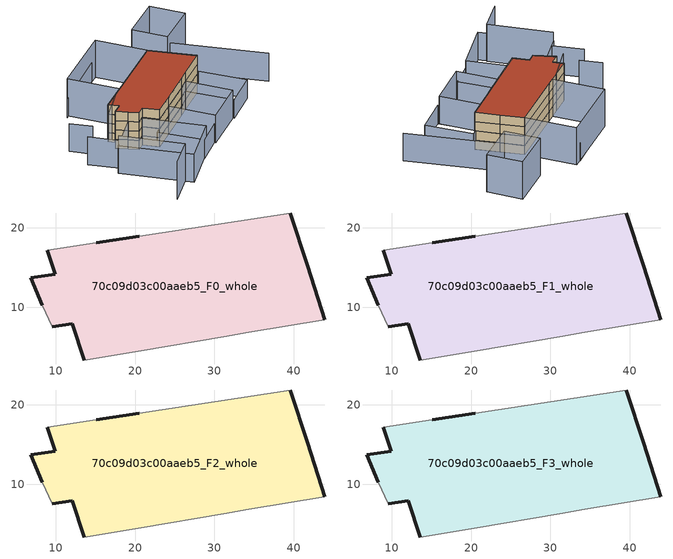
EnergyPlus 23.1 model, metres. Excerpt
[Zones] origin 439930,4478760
70c09d03c00aaeb5_F0_whole
 floor ground (EU_floor_Construction): 43.91,8.45 41.73,15.17 39.56,21.89 20.54,18.97 15.14,18.13 8.97,17.18 9.94,14.15 6.86,13.71 8.34,10.29 9.55,7.53 12.09,7.95 13.58,3.37 20.78,4.55 31.2,6.31 34.34,6.86 z0
 wall outside (EU_wall_Construction): 13.58,3.37 12.09,7.95 9.55,7.53 / 8.34,10.29 6.86,13.71 9.94,14.15 8.97,17.18 / 15.14,18.13 20.54,18.97 / 39.56,21.89 41.73,15.17 43.91,8.45 z0:3
 wall adiabatic (EU_wall_Construction): 9.55,7.53 8.34,10.29 / 8.97,17.18 15.14,18.13 / 20.54,18.97 39.56,21.89 / 43.91,8.45 34.34,6.86 31.2,6.31 20.78,4.55 13.58,3.37 z0:3
70c09d03c00aaeb5_F1_whole
 floor to 70c09d03c00aaeb5_F0_whole (EU_floor_Construction): 43.9,8.45 41.73,15.17 39.56,21.89 20.54,18.97 15.14,18.13 8.97,17.18 9.94,14.15 6.86,13.71 8.34,10.29 9.55,7.53 12.09,7.95 13.57,3.37 20.77,4.55 31.2,6.31 34.34,6.86 z3
 wall outside (EU_wall_Construction): 13.58,3.37 12.09,7.95 9.55,7.53 / 8.34,10.29 6.86,13.71 9.94,14.15 8.97,17.18 / 15.14,18.13 20.54,18.97 / 39.56,21.89 41.73,15.17 43.91,8.45 z3:6
 wall adiabatic (EU_wall_Construction): 9.55,7.53 8.34,10.29 / 8.97,17.18 15.14,18.13 / 20.54,18.97 39.56,21.89 / 43.91,8.45 34.34,6.86 31.2,6.31 20.78,4.55 13.58,3.37 z3:6
70c09d03c00aaeb5_F2_whole
 floor to 70c09d03c00aaeb5_F1_whole (EU_floor_Construction): 43.9,8.45 41.73,15.17 39.56,21.89 20.54,18.97 15.14,18.13 8.97,17.18 9.94,14.15 6.86,13.71 8.34,10.29 9.55,7.53 12.09,7.95 13.57,3.37 20.77,4.55 31.2,6.31 34.34,6.86 z6
 wall outside (EU_wall_Construction): 13.58,3.37 12.09,7.95 9.55,7.53 / 8.34,10.29 6.86,13.71 9.94,14.15 8.97,17.18 / 15.14,18.13 20.54,18.97 / 39.56,21.89 41.73,15.17 43.91,8.45 z6:9
 wall adiabatic (EU_wall_Construction): 9.55,7.53 8.34,10.29 / 8.97,17.18 15.14,18.13 / 20.54,18.97 39.56,21.89 / 43.91,8.45 34.34,6.86 31.2,6.31 20.78,4.55 13.58,3.37 z6:9
70c09d03c00aaeb5_F3_whole
 floor to 70c09d03c00aaeb5_F2_whole (EU_floor_Construction): 43.9,8.45 41.73,15.17 39.56,21.89 20.54,18.97 15.14,18.13 8.97,17.18 9.94,14.15 6.86,13.71 8.34,10.29 9.55,7.53 12.09,7.95 13.57,3.37 20.77,4.55 31.2,6.31 34.34,6.86 z9
 wall outside (EU_wall_Construction): 13.58,3.37 12.09,7.95 9.55,7.53 / 8.34,10.29 6.86,13.71 9.94,14.15 8.97,17.18 / 15.14,18.13 20.54,18.97 / 39.56,21.89 41.73,15.17 43.91,8.45 z9:12
 wall adiabatic (EU_wall_Construction): 9.55,7.53 8.34,10.29 / 8.97,17.18 15.14,18.13 / 20.54,18.97 39.56,21.89 / 43.91,8.45 34.34,6.86 31.2,6.31 20.78,4.55 13.58,3.37 z9:12
 roof outside (EU_roof_Construction): 39.56,21.89 41.73,15.17 43.91,8.45 34.34,6.86 31.2,6.31 20.78,4.55 13.58,3.37 12.09,7.95 9.55,7.53 8.34,10.29 6.86,13.71 9.94,14.15 8.97,17.18 15.14,18.13 20.54,18.97 z12
shading: 58.92,-5.85 50.31,20.8 / -4.4,16.12 -1.67,7.23 / -0.76,24.02 1.17,17.64 / 20.78,4.55 34.61,6.89 / 34.61,6.89 36.91,-6.74 / 36.91,-6.74 23.07,-9.08 / 23.07,-9.08 20.78,4.55 / -4.25,6.44 10.71,11.02 / 10.71,11.02 16.98,-9.49 / 16.98,-9.49 2.02,-14.07 / 2.02,-14.07 -4.25,6.44 z0:9; 34.77,36.74 14.6,33.31 / 36.98,-7.16 34.31,6.86 / 34.31,6.86 45.29,8.96 / 45.29,8.96 47.96,-5.06 / 47.96,-5.06 36.98,-7.16 / 20.7,4.94 23.58,-8.55 / 23.58,-8.55 14.39,-10.51 / 14.39,-10.51 11.51,2.98 / 11.51,2.98 20.7,4.94 z0:6; -3.94,6.5 1.4,-11.62 / 1.4,-11.62 -8.08,-14.42 / 15.14,18.13 4.78,14.48 / 46.99,31.01 60.3,32.91 / 60.3,32.91 61.81,22.37 / 61.81,22.37 48.5,20.47 / 48.5,20.47 46.99,31.01 / 15.55,33.73 37.17,37.12 / 37.17,37.12 39.56,21.89 / 39.56,21.89 17.93,18.5 / 17.93,18.5 15.55,33.73 z0:12
[Building]
EU S2 Campaign: North Axis=0; Terrain=City; Solar Distribution=FullExterior
[Site:Location]
Madrid: Latitude=40.5; Longitude=-3.5; Time Zone=1; Elevation=609
[SizingPeriod:WeatherFileDays]
AnnualSizingPeriod: Begin Month=1; Begin Day of Month=1; End Month=12; End Day of Month=31; Day of Week for Start Day=Monday; Use Weather File Daylight Saving Period=No; Use Weather File Rain and Snow Indicators=No
[MATERIAL]
EU_InternalMass_Material: Roughness=MediumRough; Thickness=0.1; Conductivity=1; Density=1800; Specific Heat=900; Thermal Absorptance=0.9; Solar Absorptance=0.7; Visible Absorptance=0.7
[MATERIAL:NOMASS] Roughness=MediumRough; Thermal Absorptance=0.9; Solar Absorptance=0.7; Visible Absorptance=0.7
Name | Thermal Resistance
EU_wall_NoMass | 0.419739
EU_roof_NoMass | 0.352165
EU_floor_NoMass | 0.608284
[CONSTRUCTION]
EU_wall_Construction: EU_wall_NoMass
EU_roof_Construction: EU_roof_NoMass
EU_floor_Construction: EU_floor_NoMass
EU_InternalMass_Construction: EU_InternalMass_Material
[ZONE] Type=1; Multiplier=1; Ceiling Height=autocalculate; Volume=1366.8; Floor Area=autocalculate; Part of Total Floor Area=Yes
70c09d03c00aaeb5_F0_whole; 70c09d03c00aaeb5_F1_whole; 70c09d03c00aaeb5_F2_whole; 70c09d03c00aaeb5_F3_whole
[INTERNALMASS] Construction=EU_InternalMass_Construction; Surface Area=371.193
Name | Zone or ZoneList
70c09d03c00aaeb5_F0_whole_EU_InternalMass | 70c09d03c00aaeb5_F0_whole
70c09d03c00aaeb5_F1_whole_EU_InternalMass | 70c09d03c00aaeb5_F1_whole
70c09d03c00aaeb5_F2_whole_EU_InternalMass | 70c09d03c00aaeb5_F2_whole
70c09d03c00aaeb5_F3_whole_EU_InternalMass | 70c09d03c00aaeb5_F3_whole
[OTHEREQUIPMENT] Fuel Type=Electricity; Design Level Calculation Method=Watts/Area; Power per Zone Floor Area=1; Fraction Latent=0; Fraction Radiant=0; Fraction Lost=0; Carbon Dioxide Generation Rate=0; EndUse Subcategory=EU_Step8_InternalGains
Name | Zone or ZoneList or Space or SpaceList | Schedule
EU_Step8_InternalGain_70c09d03c00aaeb5_F0_whole_f000 | 70c09d03c00aaeb5_F0_whole | EU_Step8_GainSchedule_70c09d03c00aaeb5_F0_whole_f000
EU_Step8_InternalGain_70c09d03c00aaeb5_F1_whole_f000 | 70c09d03c00aaeb5_F1_whole | EU_Step8_GainSchedule_70c09d03c00aaeb5_F1_whole_f000
EU_Step8_InternalGain_70c09d03c00aaeb5_F2_whole_f000 | 70c09d03c00aaeb5_F2_whole | EU_Step8_GainSchedule_70c09d03c00aaeb5_F2_whole_f000
EU_Step8_InternalGain_70c09d03c00aaeb5_F3_whole_f000 | 70c09d03c00aaeb5_F3_whole | EU_Step8_GainSchedule_70c09d03c00aaeb5_F3_whole_f000
[ZONEVENTILATION:DESIGNFLOWRATE] Schedule=EU_AlwaysOn; Design Flow Rate Calculation Method=AirChanges/Hour; Air Changes per Hour=0.703302; Ventilation Type=Natural; Fan Pressure Rise=0; Fan Total Efficiency=1; Constant Term Coefficient=1; Temperature Term Coefficient=0; Velocity Term Coefficient=0; Velocity Squared Term Coefficient=0; Minimum Indoor Temperature=-100; Maximum Indoor Temperature=100; Delta Temperature=-100; Minimum Outdoor Temperature=-100; Maximum Outdoor Temperature=100; Maximum Wind Speed=40
Name | Zone or ZoneList or Space or SpaceList
EU_ConstantAir_70c09d03c00aaeb5_F0_whole | 70c09d03c00aaeb5_F0_whole
EU_ConstantAir_70c09d03c00aaeb5_F1_whole | 70c09d03c00aaeb5_F1_whole
EU_ConstantAir_70c09d03c00aaeb5_F2_whole | 70c09d03c00aaeb5_F2_whole
EU_ConstantAir_70c09d03c00aaeb5_F3_whole | 70c09d03c00aaeb5_F3_whole
[HVACTEMPLATE:THERMOSTAT] Constant Heating Setpoint=20; Constant Cooling Setpoint=50
EU_HeatOnly_70c09d03c00aaeb5_F0_whole; EU_HeatOnly_70c09d03c00aaeb5_F1_whole; EU_HeatOnly_70c09d03c00aaeb5_F2_whole; EU_HeatOnly_70c09d03c00aaeb5_F3_whole
[HVACTEMPLATE:ZONE:IDEALLOADSAIRSYSTEM] System Availability Schedule=EU_AlwaysOn; Maximum Heating Supply Air Temperature=50; Minimum Cooling Supply Air Temperature=13; Maximum Heating Supply Air Humidity Ratio=0.0156; Minimum Cooling Supply Air Humidity Ratio=0.0077; Heating Limit=NoLimit; Cooling Limit=NoLimit; Heating Availability Schedule=EU_AlwaysOn; Cooling Availability Schedule=EU_CoolingOff; Dehumidification Control Type=ConstantSensibleHeatRatio; Cooling Sensible Heat Ratio=0.7; Dehumidification Setpoint=60; Humidification Control Type=None; Humidification Setpoint=30; Outdoor Air Method=None; Outdoor Air Flow Rate per Person=0.00944; Outdoor Air Flow Rate per Zone Floor Area=0; Outdoor Air Flow Rate per Zone=0; Demand Controlled Ventilation Type=None; Outdoor Air Economizer Type=NoEconomizer; Heat Recovery Type=None; Sensible Heat Recovery Effectiveness=0.7; Latent Heat Recovery Effectiveness=0.65
Name | Template Thermostat
70c09d03c00aaeb5_F0_whole | EU_HeatOnly_70c09d03c00aaeb5_F0_whole
70c09d03c00aaeb5_F1_whole | EU_HeatOnly_70c09d03c00aaeb5_F1_whole
70c09d03c00aaeb5_F2_whole | EU_HeatOnly_70c09d03c00aaeb5_F2_whole
70c09d03c00aaeb5_F3_whole | EU_HeatOnly_70c09d03c00aaeb5_F3_whole
[SIZING:ZONE] Zone Cooling Design Supply Air Temperature Input Method=SupplyAirTemperature; Zone Cooling Design Supply Air Temperature=13; Zone Heating Design Supply Air Temperature Input Method=SupplyAirTemperature; Zone Heating Design Supply Air Temperature=50; Zone Cooling Design Supply Air Humidity Ratio=0.008; Zone Heating Design Supply Air Humidity Ratio=0.008; Cooling Design Air Flow Method=DesignDay; Cooling Design Air Flow Rate=0; Cooling Minimum Air Flow per Zone Floor Area=0.000762; Cooling Minimum Air Flow=0; Cooling Minimum Air Flow Fraction=0.2; Heating Design Air Flow Method=DesignDay; Heating Design Air Flow Rate=0; Heating Maximum Air Flow per Zone Floor Area=0.002032; Heating Maximum Air Flow=0.141576; Heating Maximum Air Flow Fraction=0.3; Account for Dedicated Outdoor Air System=No; Dedicated Outdoor Air System Control Strategy=NeutralSupplyAir; Dedicated Outdoor Air Low Setpoint Temperature for Design=autosize; Dedicated Outdoor Air High Setpoint Temperature for Design=autosize; Zone Load Sizing Method=Sensible Load Only No Latent Load; Zone Latent Cooling Design Supply Air Humidity Ratio Input Method=HumidityRatioDifference; Zone Cooling Design Supply Air Humidity Ratio Difference=0.005; Zone Latent Heating Design Supply Air Humidity Ratio Input Method=HumidityRatioDifference; Zone Humidification Design Supply Air Humidity Ratio Difference=0.005
70c09d03c00aaeb5_F0_whole; 70c09d03c00aaeb5_F1_whole; 70c09d03c00aaeb5_F2_whole; 70c09d03c00aaeb5_F3_whole
[SCHEDULE:CONSTANT]
Name | Hourly Value
EU_AlwaysOn | 1
EU_CoolingOff | 0
[SCHEDULE:FILE] Column Number=1; Rows to Skip at Top=0; Number of Hours of Data=8760; Column Separator=Comma; Interpolate to Timestep=No; Minutes per Item=60; Adjust Schedule for Daylight Savings=Yes
Name | File
EU_Step8_GainSchedule_70c09d03c00aaeb5_F0_whole_f000 | ../../schedules/70c09d03c00aaeb5/70c09d03c00aaeb5_F0_whole_f000_gain.csv
EU_Step8_GainSchedule_70c09d03c00aaeb5_F1_whole_f000 | ../../schedules/70c09d03c00aaeb5/70c09d03c00aaeb5_F1_whole_f000_gain.csv
EU_Step8_GainSchedule_70c09d03c00aaeb5_F2_whole_f000 | ../../schedules/70c09d03c00aaeb5/70c09d03c00aaeb5_F2_whole_f000_gain.csv
EU_Step8_GainSchedule_70c09d03c00aaeb5_F3_whole_f000 | ../../schedules/70c09d03c00aaeb5/70c09d03c00aaeb5_F3_whole_f000_gain.csv
